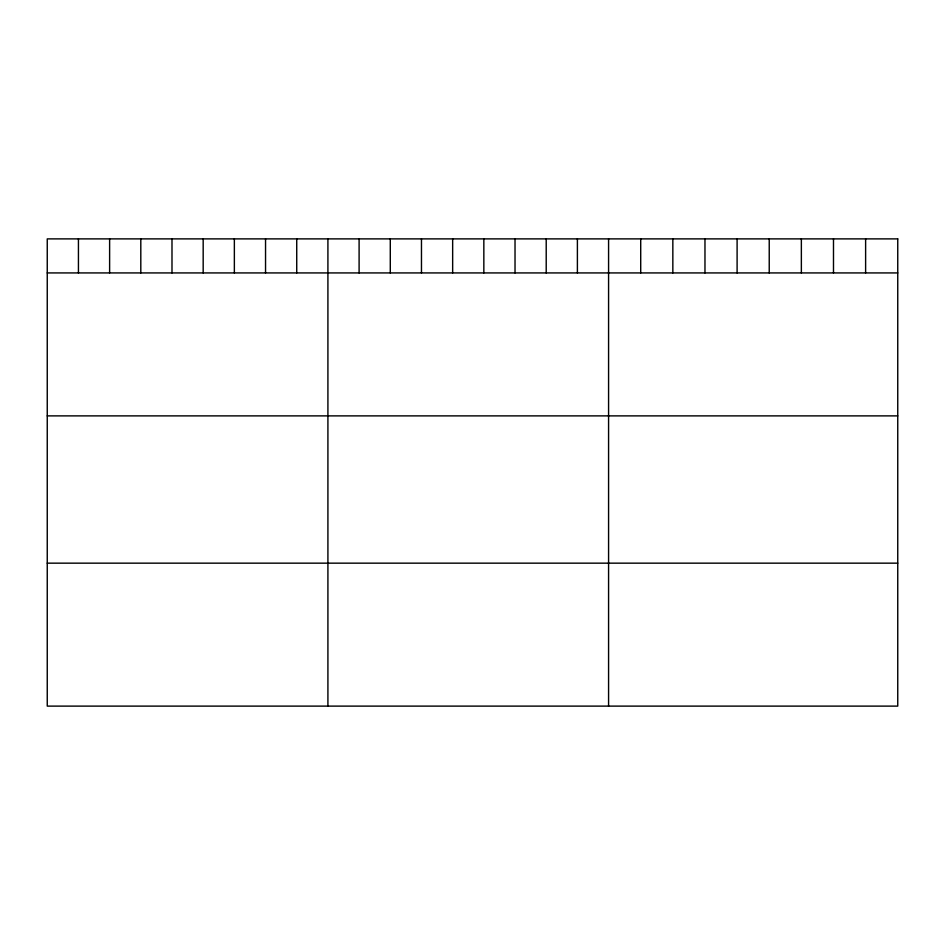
<?xml version="1.0" encoding="UTF-8"?>
<svg xmlns="http://www.w3.org/2000/svg" width="945" height="945" viewBox="0 0 945 945"><rect width="100%" height="100%" fill="white"/><g stroke="black" fill="none" stroke-linecap="round" stroke-linejoin="round"><path stroke-width="1.42" d="M47.25 272.928L897.75 272.928M47.25 415.883L897.75 415.883M47.25 563.161L897.75 563.161M865.62 238.884L865.62 272.928M833.49 238.884L833.49 272.928M801.36 238.884L801.36 272.928M769.23 238.884L769.23 272.928M737.1 238.884L737.1 272.928M704.97 238.884L704.97 272.928M672.84 238.884L672.84 272.928M640.71 238.884L640.71 272.928M608.58 238.884L608.58 706.116M577.395 238.884L577.395 272.928M546.21 238.884L546.21 272.928M515.025 238.884L515.025 272.928M483.84 238.884L483.84 272.928M452.655 238.884L452.655 272.928M421.47 238.884L421.47 272.928M390.285 238.884L390.285 272.928M359.1 238.884L359.1 272.928M327.915 238.884L327.915 706.116M296.73 238.884L296.73 272.928M265.545 238.884L265.545 272.928M234.36 238.884L234.36 272.928M203.175 238.884L203.175 272.928M171.99 238.884L171.99 272.928M140.805 238.884L140.805 272.928M109.62 238.884L109.62 272.928M78.435 238.884L78.435 272.928M897.75 238.884L47.25 238.884L47.25 706.116L897.75 706.116L897.75 238.884"/></g></svg>
